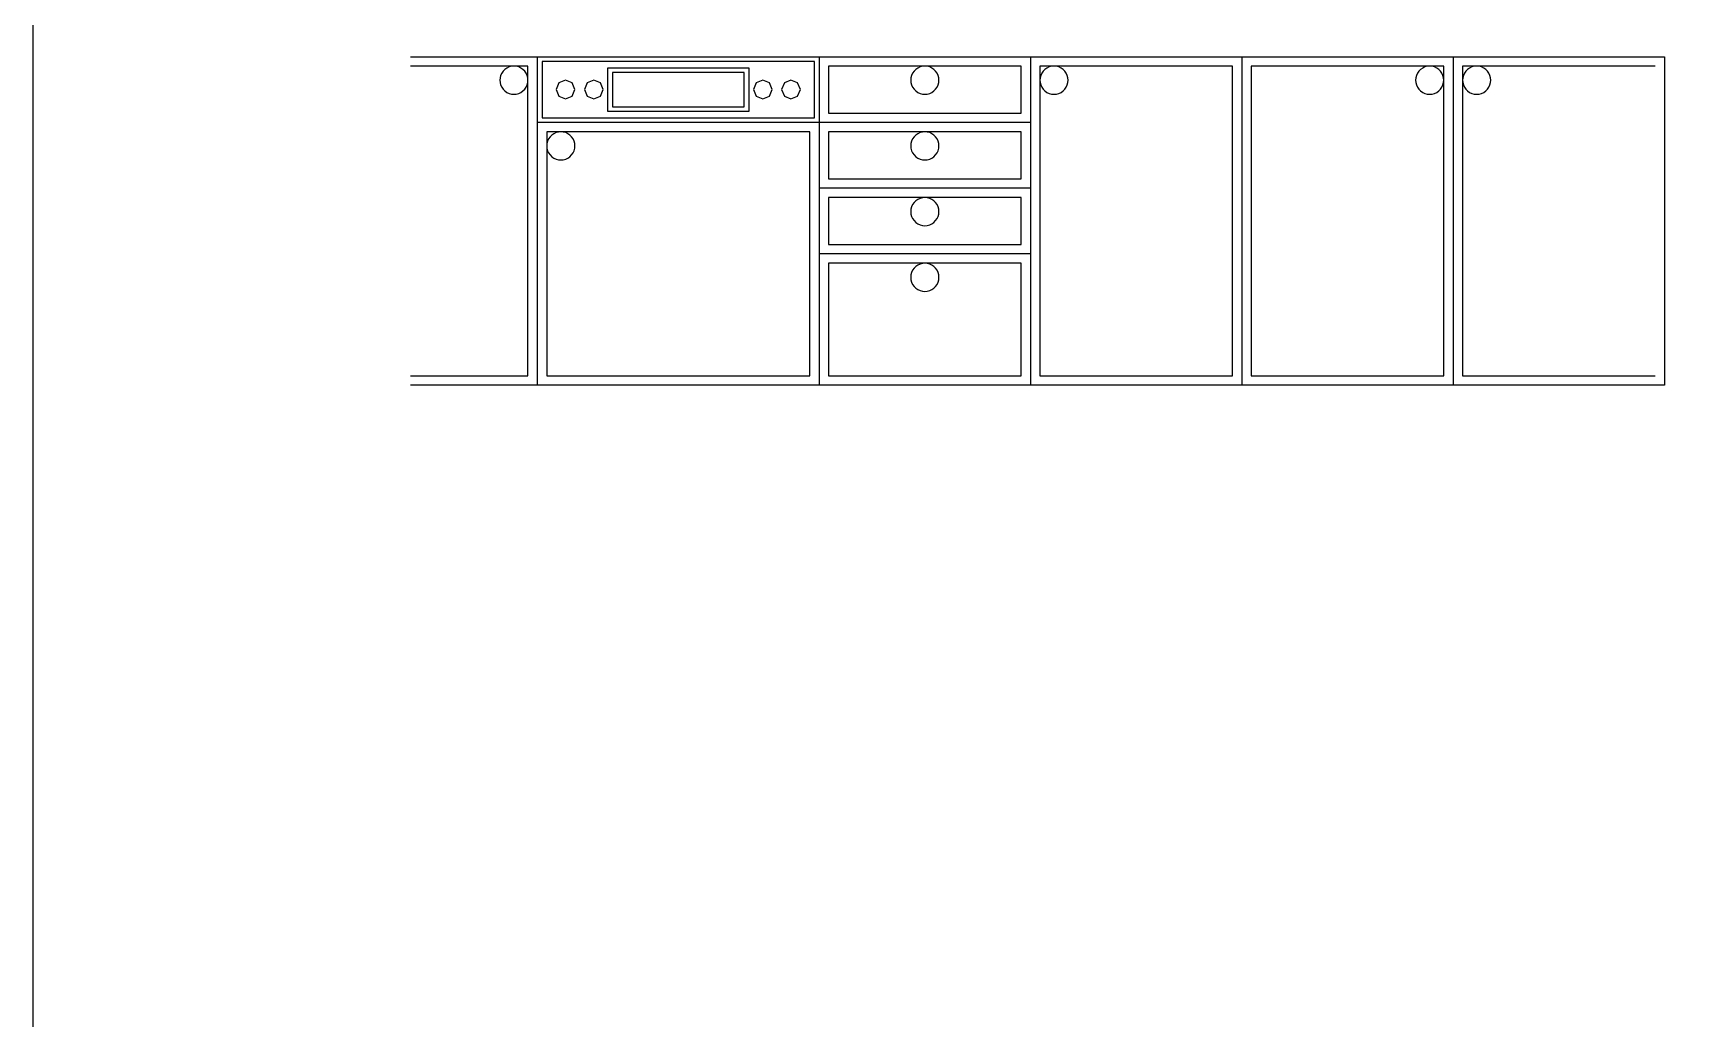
# Model space of a CAD drawing. Header units: millimetres. Extents: x 3103 to 179340, y -10977 to 70536.
# Drawn here: x 106492 to 110032, y 23034 to 25133 of the extents above; entities that cross this region are included whole.
import ezdxf

# ---------------------------------------------------------------- set-up
doc = ezdxf.new("R2010")
doc.units = ezdxf.units.MM
doc.header["$LTSCALE"] = 0.5
doc.set_wipeout_variables(frame=1)
doc.layers.add('MEBEL', color=1, linetype='Continuous')

msp = doc.modelspace()

# ---------------------------------------------------------------- linework, layer by layer
at = {"layer": 'MEBEL'}
for p, q in [((108615.3, 24943.4), (108165.3, 24943.4)), ((108615.3, 24943.4), (108615.3, 24803.4)), ((108615.3, 24803.4), (108165.3, 24803.4)), ((108615.3, 24803.4), (108615.3, 24663.4)), ((108615.3, 24663.4), (108165.3, 24663.4))]:
    msp.add_line(p, q, dxfattribs=at)

# ---------------------------------------------------------------- wipeouts: each hides what was drawn before it
for points in [[(109965.3, 25133.4), (107295.3, 25133.4), (107295.3, 25083.4), (109965.3, 25083.4)], [(107515.3, 25063.4), (107520.5, 25062.9), (107525.6, 25061.6), (107530.3, 25059.3), (107534.6, 25056.3), (107538.3, 25052.6), (107541.3, 25048.4), (107543.5, 25043.6), (107544.9, 25038.6), (107545.3, 25033.4), (107545.3, 25063.4)], [(108185.3, 25063.4), (108185.3, 24963.4), (108595.3, 24963.4), (108595.3, 25063.4), (108390.3, 25063.4), (108395.5, 25062.9), (108400.6, 25061.6), (108405.3, 25059.3), (108409.6, 25056.3), (108413.3, 25052.6), (108416.3, 25048.4), (108418.5, 25043.6), (108419.9, 25038.6), (108420.3, 25033.4), (108419.9, 25028.2), (108418.5, 25023.1), (108416.3, 25018.4), (108413.3, 25014.1), (108409.6, 25010.4), (108405.3, 25007.4), (108400.6, 25005.2), (108395.5, 25003.8), (108390.3, 25003.4), (108385.1, 25003.8), (108380.1, 25005.2), (108375.3, 25007.4), (108371, 25010.4), (108367.3, 25014.1), (108364.3, 25018.4), (108362.1, 25023.1), (108360.8, 25028.2), (108360.3, 25033.4), (108360.8, 25038.6), (108362.1, 25043.6), (108364.3, 25048.4), (108367.3, 25052.6), (108371, 25056.3), (108375.3, 25059.3), (108380.1, 25061.6), (108385.1, 25062.9), (108390.3, 25063.4)], [(108635.3, 25033.4), (108635.3, 24403.4), (109045.3, 24403.4), (109045.3, 25063.4), (108665.3, 25063.4), (108670.5, 25062.9), (108675.6, 25061.6), (108680.3, 25059.3), (108684.6, 25056.3), (108688.3, 25052.6), (108691.3, 25048.4), (108693.5, 25043.6), (108694.9, 25038.6), (108695.3, 25033.4), (108694.9, 25028.2), (108693.5, 25023.1), (108691.3, 25018.4), (108688.3, 25014.1), (108684.6, 25010.4), (108680.3, 25007.4), (108675.6, 25005.2), (108670.5, 25003.8), (108665.3, 25003.4), (108660.1, 25003.8), (108655.1, 25005.2), (108650.3, 25007.4), (108646, 25010.4), (108642.3, 25014.1), (108639.3, 25018.4), (108637.1, 25023.1), (108635.8, 25028.2)], [(109465.3, 25063.4), (109470.5, 25062.9), (109475.6, 25061.6), (109480.3, 25059.3), (109484.6, 25056.3), (109488.3, 25052.6), (109491.3, 25048.4), (109493.5, 25043.6), (109494.9, 25038.6), (109495.3, 25033.4), (109495.3, 25063.4)], [(109535.3, 25063.4), (109535.3, 25033.4), (109535.8, 25038.6), (109537.1, 25043.6), (109539.3, 25048.4), (109542.3, 25052.6), (109546, 25056.3), (109550.3, 25059.3), (109555.1, 25061.6), (109560.1, 25062.9), (109565.3, 25063.4)], [(107611.2, 25027.5), (107605.3, 25013.4), (107611.2, 24999.2), (107625.3, 24993.4), (107639.5, 24999.2), (107645.3, 25013.4), (107639.5, 25027.5), (107625.3, 25033.4)], [(107671.2, 25027.5), (107665.3, 25013.4), (107671.2, 24999.2), (107685.3, 24993.4), (107699.5, 24999.2), (107705.3, 25013.4), (107699.5, 25027.5), (107685.3, 25033.4)], [(108005.3, 25050), (107725.3, 25050), (107725.3, 24976.7), (108005.3, 24976.7)], [(108031.2, 25027.5), (108025.3, 25013.4), (108031.2, 24999.2), (108045.3, 24993.4), (108059.5, 24999.2), (108065.3, 25013.4), (108059.5, 25027.5), (108045.3, 25033.4)], [(108091.2, 25027.5), (108085.3, 25013.4), (108091.2, 24999.2), (108105.3, 24993.4), (108119.5, 24999.2), (108125.3, 25013.4), (108119.5, 25027.5), (108105.3, 25033.4)], [(107585.3, 24893.4), (107585.3, 24403.4), (108145.3, 24403.4), (108145.3, 24923.4), (107615.3, 24923.4), (107620.5, 24922.9), (107625.6, 24921.6), (107630.3, 24919.3), (107634.6, 24916.3), (107638.3, 24912.6), (107641.3, 24908.4), (107643.5, 24903.6), (107644.9, 24898.6), (107645.3, 24893.4), (107644.9, 24888.2), (107643.5, 24883.1), (107641.3, 24878.4), (107638.3, 24874.1), (107634.6, 24870.4), (107630.3, 24867.4), (107625.6, 24865.2), (107620.5, 24863.8), (107615.3, 24863.4), (107610.1, 24863.8), (107605.1, 24865.2), (107600.3, 24867.4), (107596, 24870.4), (107592.3, 24874.1), (107589.3, 24878.4), (107587.1, 24883.1), (107585.8, 24888.2)], [(108185.3, 24923.4), (108185.3, 24823.4), (108595.3, 24823.4), (108595.3, 24923.4), (108390.3, 24923.4), (108395.5, 24922.9), (108400.6, 24921.6), (108405.3, 24919.3), (108409.6, 24916.3), (108413.3, 24912.6), (108416.3, 24908.4), (108418.5, 24903.6), (108419.9, 24898.6), (108420.3, 24893.4), (108419.9, 24888.2), (108418.5, 24883.1), (108416.3, 24878.4), (108413.3, 24874.1), (108409.6, 24870.4), (108405.3, 24867.4), (108400.6, 24865.2), (108395.5, 24863.8), (108390.3, 24863.4), (108385.1, 24863.8), (108380.1, 24865.2), (108375.3, 24867.4), (108371, 24870.4), (108367.3, 24874.1), (108364.3, 24878.4), (108362.1, 24883.1), (108360.8, 24888.2), (108360.3, 24893.4), (108360.8, 24898.6), (108362.1, 24903.6), (108364.3, 24908.4), (108367.3, 24912.6), (108371, 24916.3), (108375.3, 24919.3), (108380.1, 24921.6), (108385.1, 24922.9), (108390.3, 24923.4)], [(108185.3, 24783.4), (108185.3, 24683.4), (108595.3, 24683.4), (108595.3, 24783.4), (108390.3, 24783.4), (108395.5, 24782.9), (108400.6, 24781.6), (108405.3, 24779.3), (108409.6, 24776.3), (108413.3, 24772.6), (108416.3, 24768.4), (108418.5, 24763.6), (108419.9, 24758.6), (108420.3, 24753.4), (108419.9, 24748.2), (108418.5, 24743.1), (108416.3, 24738.4), (108413.3, 24734.1), (108409.6, 24730.4), (108405.3, 24727.4), (108400.6, 24725.2), (108395.5, 24723.8), (108390.3, 24723.4), (108385.1, 24723.8), (108380.1, 24725.2), (108375.3, 24727.4), (108371, 24730.4), (108367.3, 24734.1), (108364.3, 24738.4), (108362.1, 24743.1), (108360.8, 24748.2), (108360.3, 24753.4), (108360.8, 24758.6), (108362.1, 24763.6), (108364.3, 24768.4), (108367.3, 24772.6), (108371, 24776.3), (108375.3, 24779.3), (108380.1, 24781.6), (108385.1, 24782.9), (108390.3, 24783.4)], [(108185.3, 24643.4), (108185.3, 24403.4), (108595.3, 24403.4), (108595.3, 24643.4), (108390.3, 24643.4), (108395.5, 24642.9), (108400.6, 24641.6), (108405.3, 24639.3), (108409.6, 24636.3), (108413.3, 24632.6), (108416.3, 24628.4), (108418.5, 24623.6), (108419.9, 24618.6), (108420.3, 24613.4), (108419.9, 24608.2), (108418.5, 24603.1), (108416.3, 24598.4), (108413.3, 24594.1), (108409.6, 24590.4), (108405.3, 24587.4), (108400.6, 24585.2), (108395.5, 24583.8), (108390.3, 24583.4), (108385.1, 24583.8), (108380.1, 24585.2), (108375.3, 24587.4), (108371, 24590.4), (108367.3, 24594.1), (108364.3, 24598.4), (108362.1, 24603.1), (108360.8, 24608.2), (108360.3, 24613.4), (108360.8, 24618.6), (108362.1, 24623.6), (108364.3, 24628.4), (108367.3, 24632.6), (108371, 24636.3), (108375.3, 24639.3), (108380.1, 24641.6), (108385.1, 24642.9), (108390.3, 24643.4)], [(107295.3, 24283.4), (109965.3, 24283.4), (109965.3, 24383.4), (107295.3, 24383.4)]]:
    msp.add_wipeout(points).dxf.layer = 'MEBEL'

# ---------------------------------------------------------------- next in the draw order: linework, layer by layer
for p, q in [((108155.3, 24953.4), (108155.3, 25073.4)), ((108165.3, 25083.4), (108165.3, 24943.4)), ((108185.3, 25063.4), (108185.3, 24963.4)), ((108595.3, 24963.4), (108595.3, 25063.4)), ((108615.3, 25083.4), (108615.3, 24943.4)), ((109045.3, 24403.4), (109045.3, 25063.4)), ((109065.3, 25083.4), (109065.3, 24383.4)), ((109515.3, 25083.4), (109515.3, 24383.4)), ((109965.3, 25083.4), (109965.3, 24383.4)), ((107611.2, 25027.5), (107605.3, 25013.4)), ((107625.3, 25033.4), (107611.2, 25027.5)), ((107639.5, 25027.5), (107625.3, 25033.4)), ((107645.3, 25013.4), (107639.5, 25027.5)), ((107671.2, 25027.5), (107665.3, 25013.4)), ((107685.3, 25033.4), (107671.2, 25027.5)), ((107699.5, 25027.5), (107685.3, 25033.4)), ((107705.3, 25013.4), (107699.5, 25027.5)), ((107715.3, 24966.7), (107715.3, 25060)), ((107715.3, 25060), (108015.3, 25060)), ((108005.3, 25050), (107725.3, 25050)), ((107725.3, 25050), (107725.3, 24976.7)), ((108005.3, 24976.7), (108005.3, 25050)), ((108015.3, 25060), (108015.3, 24966.7)), ((108031.2, 25027.5), (108025.3, 25013.4)), ((108045.3, 25033.4), (108031.2, 25027.5)), ((108059.5, 25027.5), (108045.3, 25033.4)), ((108065.3, 25013.4), (108059.5, 25027.5)), ((108091.2, 25027.5), (108085.3, 25013.4)), ((108105.3, 25033.4), (108091.2, 25027.5)), ((108119.5, 25027.5), (108105.3, 25033.4)), ((108125.3, 25013.4), (108119.5, 25027.5)), ((107605.3, 25013.4), (107611.2, 24999.2)), ((107611.2, 24999.2), (107625.3, 24993.4)), ((107625.3, 24993.4), (107639.5, 24999.2)), ((107639.5, 24999.2), (107645.3, 25013.4)), ((107665.3, 25013.4), (107671.2, 24999.2)), ((107671.2, 24999.2), (107685.3, 24993.4)), ((107685.3, 24993.4), (107699.5, 24999.2)), ((107699.5, 24999.2), (107705.3, 25013.4)), ((108025.3, 25013.4), (108031.2, 24999.2)), ((108031.2, 24999.2), (108045.3, 24993.4)), ((108045.3, 24993.4), (108059.5, 24999.2)), ((108059.5, 24999.2), (108065.3, 25013.4)), ((108085.3, 25013.4), (108091.2, 24999.2)), ((108091.2, 24999.2), (108105.3, 24993.4)), ((108105.3, 24993.4), (108119.5, 24999.2)), ((108119.5, 24999.2), (108125.3, 25013.4)), ((108015.3, 24966.7), (107715.3, 24966.7)), ((107725.3, 24976.7), (108005.3, 24976.7)), ((108185.3, 24963.4), (108595.3, 24963.4)), ((108145.3, 24403.4), (108145.3, 24923.4)), ((108165.3, 24943.4), (108165.3, 24383.4)), ((108185.3, 24923.4), (108185.3, 24823.4)), ((108595.3, 24823.4), (108595.3, 24923.4)), ((108185.3, 24823.4), (108595.3, 24823.4)), ((108185.3, 24783.4), (108185.3, 24683.4)), ((108595.3, 24683.4), (108595.3, 24783.4)), ((108185.3, 24683.4), (108595.3, 24683.4)), ((108185.3, 24643.4), (108185.3, 24403.4)), ((108595.3, 24403.4), (108595.3, 24643.4)), ((108615.3, 24663.4), (108615.3, 24383.4)), ((107585.3, 24403.4), (108145.3, 24403.4)), ((108185.3, 24403.4), (108595.3, 24403.4)), ((108635.3, 24403.4), (109045.3, 24403.4)), ((108615.3, 24383.4), (108165.3, 24383.4)), ((109065.3, 24383.4), (108615.3, 24383.4)), ((109515.3, 24383.4), (109065.3, 24383.4)), ((109965.3, 24383.4), (109515.3, 24383.4))]:
    msp.add_line(p, q, dxfattribs=at)

# ---------------------------------------------------------------- next in the draw order: wipeouts: each hides what was drawn before it
for points in [[(107295.3, 25063.4), (107295.3, 24403.4), (107545.3, 24403.4), (107545.3, 25033.4), (107544.9, 25028.2), (107543.5, 25023.1), (107541.3, 25018.4), (107538.3, 25014.1), (107534.6, 25010.4), (107530.3, 25007.4), (107525.6, 25005.2), (107520.5, 25003.8), (107515.3, 25003.4), (107510.1, 25003.8), (107505.1, 25005.2), (107500.3, 25007.4), (107496, 25010.4), (107492.3, 25014.1), (107489.3, 25018.4), (107487.1, 25023.1), (107485.8, 25028.2), (107485.3, 25033.4), (107485.8, 25038.6), (107487.1, 25043.6), (107489.3, 25048.4), (107492.3, 25052.6), (107496, 25056.3), (107500.3, 25059.3), (107505.1, 25061.6), (107510.1, 25062.9), (107515.3, 25063.4)], [(108360.8, 25038.6), (108360.3, 25033.4), (108360.8, 25028.2), (108362.1, 25023.1), (108364.3, 25018.4), (108367.3, 25014.1), (108371, 25010.4), (108375.3, 25007.4), (108380.1, 25005.2), (108385.1, 25003.8), (108390.3, 25003.4), (108395.5, 25003.8), (108400.6, 25005.2), (108405.3, 25007.4), (108409.6, 25010.4), (108413.3, 25014.1), (108416.3, 25018.4), (108418.5, 25023.1), (108419.9, 25028.2), (108420.3, 25033.4), (108419.9, 25038.6), (108418.5, 25043.6), (108416.3, 25048.4), (108413.3, 25052.6), (108409.6, 25056.3), (108405.3, 25059.3), (108400.6, 25061.6), (108395.5, 25062.9), (108390.3, 25063.4), (108385.1, 25062.9), (108380.1, 25061.6), (108375.3, 25059.3), (108371, 25056.3), (108367.3, 25052.6), (108364.3, 25048.4), (108362.1, 25043.6)], [(108635.3, 25063.4), (108635.3, 25033.4), (108635.8, 25038.6), (108637.1, 25043.6), (108639.3, 25048.4), (108642.3, 25052.6), (108646, 25056.3), (108650.3, 25059.3), (108655.1, 25061.6), (108660.1, 25062.9), (108665.3, 25063.4)], [(109085.3, 25063.4), (109085.3, 24403.4), (109495.3, 24403.4), (109495.3, 25033.4), (109494.9, 25028.2), (109493.5, 25023.1), (109491.3, 25018.4), (109488.3, 25014.1), (109484.6, 25010.4), (109480.3, 25007.4), (109475.6, 25005.2), (109470.5, 25003.8), (109465.3, 25003.4), (109460.1, 25003.8), (109455.1, 25005.2), (109450.3, 25007.4), (109446, 25010.4), (109442.3, 25014.1), (109439.3, 25018.4), (109437.1, 25023.1), (109435.8, 25028.2), (109435.3, 25033.4), (109435.8, 25038.6), (109437.1, 25043.6), (109439.3, 25048.4), (109442.3, 25052.6), (109446, 25056.3), (109450.3, 25059.3), (109455.1, 25061.6), (109460.1, 25062.9), (109465.3, 25063.4)], [(109535.3, 25033.4), (109535.3, 24403.4), (109945.3, 24403.4), (109945.3, 25063.4), (109565.3, 25063.4), (109570.5, 25062.9), (109575.6, 25061.6), (109580.3, 25059.3), (109584.6, 25056.3), (109588.3, 25052.6), (109591.3, 25048.4), (109593.5, 25043.6), (109594.9, 25038.6), (109595.3, 25033.4), (109594.9, 25028.2), (109593.5, 25023.1), (109591.3, 25018.4), (109588.3, 25014.1), (109584.6, 25010.4), (109580.3, 25007.4), (109575.6, 25005.2), (109570.5, 25003.8), (109565.3, 25003.4), (109560.1, 25003.8), (109555.1, 25005.2), (109550.3, 25007.4), (109546, 25010.4), (109542.3, 25014.1), (109539.3, 25018.4), (109537.1, 25023.1), (109535.8, 25028.2)], [(107585.3, 24923.4), (107585.3, 24893.4), (107585.8, 24898.6), (107587.1, 24903.6), (107589.3, 24908.4), (107592.3, 24912.6), (107596, 24916.3), (107600.3, 24919.3), (107605.1, 24921.6), (107610.1, 24922.9), (107615.3, 24923.4)], [(108360.8, 24898.6), (108360.3, 24893.4), (108360.8, 24888.2), (108362.1, 24883.1), (108364.3, 24878.4), (108367.3, 24874.1), (108371, 24870.4), (108375.3, 24867.4), (108380.1, 24865.2), (108385.1, 24863.8), (108390.3, 24863.4), (108395.5, 24863.8), (108400.6, 24865.2), (108405.3, 24867.4), (108409.6, 24870.4), (108413.3, 24874.1), (108416.3, 24878.4), (108418.5, 24883.1), (108419.9, 24888.2), (108420.3, 24893.4), (108419.9, 24898.6), (108418.5, 24903.6), (108416.3, 24908.4), (108413.3, 24912.6), (108409.6, 24916.3), (108405.3, 24919.3), (108400.6, 24921.6), (108395.5, 24922.9), (108390.3, 24923.4), (108385.1, 24922.9), (108380.1, 24921.6), (108375.3, 24919.3), (108371, 24916.3), (108367.3, 24912.6), (108364.3, 24908.4), (108362.1, 24903.6)], [(108360.8, 24758.6), (108360.3, 24753.4), (108360.8, 24748.2), (108362.1, 24743.1), (108364.3, 24738.4), (108367.3, 24734.1), (108371, 24730.4), (108375.3, 24727.4), (108380.1, 24725.2), (108385.1, 24723.8), (108390.3, 24723.4), (108395.5, 24723.8), (108400.6, 24725.2), (108405.3, 24727.4), (108409.6, 24730.4), (108413.3, 24734.1), (108416.3, 24738.4), (108418.5, 24743.1), (108419.9, 24748.2), (108420.3, 24753.4), (108419.9, 24758.6), (108418.5, 24763.6), (108416.3, 24768.4), (108413.3, 24772.6), (108409.6, 24776.3), (108405.3, 24779.3), (108400.6, 24781.6), (108395.5, 24782.9), (108390.3, 24783.4), (108385.1, 24782.9), (108380.1, 24781.6), (108375.3, 24779.3), (108371, 24776.3), (108367.3, 24772.6), (108364.3, 24768.4), (108362.1, 24763.6)], [(108360.8, 24618.6), (108360.3, 24613.4), (108360.8, 24608.2), (108362.1, 24603.1), (108364.3, 24598.4), (108367.3, 24594.1), (108371, 24590.4), (108375.3, 24587.4), (108380.1, 24585.2), (108385.1, 24583.8), (108390.3, 24583.4), (108395.5, 24583.8), (108400.6, 24585.2), (108405.3, 24587.4), (108409.6, 24590.4), (108413.3, 24594.1), (108416.3, 24598.4), (108418.5, 24603.1), (108419.9, 24608.2), (108420.3, 24613.4), (108419.9, 24618.6), (108418.5, 24623.6), (108416.3, 24628.4), (108413.3, 24632.6), (108409.6, 24636.3), (108405.3, 24639.3), (108400.6, 24641.6), (108395.5, 24642.9), (108390.3, 24643.4), (108385.1, 24642.9), (108380.1, 24641.6), (108375.3, 24639.3), (108371, 24636.3), (108367.3, 24632.6), (108364.3, 24628.4), (108362.1, 24623.6)]]:
    msp.add_wipeout(points).dxf.layer = 'MEBEL'

# ---------------------------------------------------------------- next in the draw order: linework, layer by layer
for p, q in [((108595.3, 25063.4), (108185.3, 25063.4)), ((108385.1, 25062.9), (108380.1, 25061.6)), ((108390.3, 25063.4), (108385.1, 25062.9)), ((108395.5, 25062.9), (108390.3, 25063.4)), ((108400.6, 25061.6), (108395.5, 25062.9)), ((109085.3, 25063.4), (109085.3, 24403.4)), ((108360.8, 25038.6), (108360.3, 25033.4)), ((108360.3, 25033.4), (108360.8, 25028.2)), ((108362.1, 25043.6), (108360.8, 25038.6)), ((108360.8, 25028.2), (108362.1, 25023.1)), ((108364.3, 25048.4), (108362.1, 25043.6)), ((108367.3, 25052.6), (108364.3, 25048.4)), ((108371, 25056.3), (108367.3, 25052.6)), ((108375.3, 25059.3), (108371, 25056.3)), ((108380.1, 25061.6), (108375.3, 25059.3)), ((108405.3, 25059.3), (108400.6, 25061.6)), ((108409.6, 25056.3), (108405.3, 25059.3)), ((108413.3, 25052.6), (108409.6, 25056.3)), ((108416.3, 25048.4), (108413.3, 25052.6)), ((108418.5, 25043.6), (108416.3, 25048.4)), ((108419.9, 25038.6), (108418.5, 25043.6)), ((108418.5, 25023.1), (108419.9, 25028.2)), ((108420.3, 25033.4), (108419.9, 25038.6)), ((108419.9, 25028.2), (108420.3, 25033.4)), ((108362.1, 25023.1), (108364.3, 25018.4)), ((108364.3, 25018.4), (108367.3, 25014.1)), ((108367.3, 25014.1), (108371, 25010.4)), ((108371, 25010.4), (108375.3, 25007.4)), ((108375.3, 25007.4), (108380.1, 25005.2)), ((108380.1, 25005.2), (108385.1, 25003.8)), ((108385.1, 25003.8), (108390.3, 25003.4)), ((108390.3, 25003.4), (108395.5, 25003.8)), ((108395.5, 25003.8), (108400.6, 25005.2)), ((108400.6, 25005.2), (108405.3, 25007.4)), ((108405.3, 25007.4), (108409.6, 25010.4)), ((108409.6, 25010.4), (108413.3, 25014.1)), ((108413.3, 25014.1), (108416.3, 25018.4)), ((108416.3, 25018.4), (108418.5, 25023.1)), ((108595.3, 24923.4), (108185.3, 24923.4)), ((108380.1, 24921.6), (108375.3, 24919.3)), ((108385.1, 24922.9), (108380.1, 24921.6)), ((108390.3, 24923.4), (108385.1, 24922.9)), ((108395.5, 24922.9), (108390.3, 24923.4)), ((108400.6, 24921.6), (108395.5, 24922.9)), ((108405.3, 24919.3), (108400.6, 24921.6)), ((108360.8, 24898.6), (108360.3, 24893.4)), ((108360.3, 24893.4), (108360.8, 24888.2)), ((108362.1, 24903.6), (108360.8, 24898.6)), ((108360.8, 24888.2), (108362.1, 24883.1)), ((108364.3, 24908.4), (108362.1, 24903.6)), ((108367.3, 24912.6), (108364.3, 24908.4)), ((108371, 24916.3), (108367.3, 24912.6)), ((108375.3, 24919.3), (108371, 24916.3)), ((108409.6, 24916.3), (108405.3, 24919.3)), ((108413.3, 24912.6), (108409.6, 24916.3)), ((108416.3, 24908.4), (108413.3, 24912.6)), ((108418.5, 24903.6), (108416.3, 24908.4)), ((108419.9, 24898.6), (108418.5, 24903.6)), ((108418.5, 24883.1), (108419.9, 24888.2)), ((108420.3, 24893.4), (108419.9, 24898.6)), ((108419.9, 24888.2), (108420.3, 24893.4)), ((108362.1, 24883.1), (108364.3, 24878.4)), ((108364.3, 24878.4), (108367.3, 24874.1)), ((108367.3, 24874.1), (108371, 24870.4)), ((108371, 24870.4), (108375.3, 24867.4)), ((108375.3, 24867.4), (108380.1, 24865.2)), ((108380.1, 24865.2), (108385.1, 24863.8)), ((108385.1, 24863.8), (108390.3, 24863.4)), ((108390.3, 24863.4), (108395.5, 24863.8)), ((108395.5, 24863.8), (108400.6, 24865.2)), ((108400.6, 24865.2), (108405.3, 24867.4)), ((108405.3, 24867.4), (108409.6, 24870.4)), ((108409.6, 24870.4), (108413.3, 24874.1)), ((108413.3, 24874.1), (108416.3, 24878.4)), ((108416.3, 24878.4), (108418.5, 24883.1)), ((108595.3, 24783.4), (108185.3, 24783.4)), ((108375.3, 24779.3), (108371, 24776.3)), ((108380.1, 24781.6), (108375.3, 24779.3)), ((108385.1, 24782.9), (108380.1, 24781.6)), ((108390.3, 24783.4), (108385.1, 24782.9)), ((108395.5, 24782.9), (108390.3, 24783.4)), ((108400.6, 24781.6), (108395.5, 24782.9)), ((108405.3, 24779.3), (108400.6, 24781.6)), ((108409.6, 24776.3), (108405.3, 24779.3)), ((108360.8, 24758.6), (108360.3, 24753.4)), ((108360.3, 24753.4), (108360.8, 24748.2)), ((108362.1, 24763.6), (108360.8, 24758.6)), ((108360.8, 24748.2), (108362.1, 24743.1)), ((108364.3, 24768.4), (108362.1, 24763.6)), ((108367.3, 24772.6), (108364.3, 24768.4)), ((108371, 24776.3), (108367.3, 24772.6)), ((108413.3, 24772.6), (108409.6, 24776.3)), ((108416.3, 24768.4), (108413.3, 24772.6)), ((108418.5, 24763.6), (108416.3, 24768.4)), ((108419.9, 24758.6), (108418.5, 24763.6)), ((108418.5, 24743.1), (108419.9, 24748.2)), ((108420.3, 24753.4), (108419.9, 24758.6)), ((108419.9, 24748.2), (108420.3, 24753.4)), ((108362.1, 24743.1), (108364.3, 24738.4)), ((108364.3, 24738.4), (108367.3, 24734.1)), ((108367.3, 24734.1), (108371, 24730.4)), ((108371, 24730.4), (108375.3, 24727.4)), ((108375.3, 24727.4), (108380.1, 24725.2)), ((108380.1, 24725.2), (108385.1, 24723.8)), ((108385.1, 24723.8), (108390.3, 24723.4)), ((108390.3, 24723.4), (108395.5, 24723.8)), ((108395.5, 24723.8), (108400.6, 24725.2)), ((108400.6, 24725.2), (108405.3, 24727.4)), ((108405.3, 24727.4), (108409.6, 24730.4)), ((108409.6, 24730.4), (108413.3, 24734.1)), ((108413.3, 24734.1), (108416.3, 24738.4)), ((108416.3, 24738.4), (108418.5, 24743.1)), ((108595.3, 24643.4), (108185.3, 24643.4)), ((108375.3, 24639.3), (108371, 24636.3)), ((108380.1, 24641.6), (108375.3, 24639.3)), ((108385.1, 24642.9), (108380.1, 24641.6)), ((108390.3, 24643.4), (108385.1, 24642.9)), ((108395.5, 24642.9), (108390.3, 24643.4)), ((108400.6, 24641.6), (108395.5, 24642.9)), ((108405.3, 24639.3), (108400.6, 24641.6)), ((108409.6, 24636.3), (108405.3, 24639.3)), ((108360.8, 24618.6), (108360.3, 24613.4)), ((108360.3, 24613.4), (108360.8, 24608.2)), ((108362.1, 24623.6), (108360.8, 24618.6)), ((108360.8, 24608.2), (108362.1, 24603.1)), ((108364.3, 24628.4), (108362.1, 24623.6)), ((108362.1, 24603.1), (108364.3, 24598.4)), ((108367.3, 24632.6), (108364.3, 24628.4)), ((108371, 24636.3), (108367.3, 24632.6)), ((108413.3, 24632.6), (108409.6, 24636.3)), ((108416.3, 24628.4), (108413.3, 24632.6)), ((108418.5, 24623.6), (108416.3, 24628.4)), ((108416.3, 24598.4), (108418.5, 24603.1)), ((108419.9, 24618.6), (108418.5, 24623.6)), ((108418.5, 24603.1), (108419.9, 24608.2)), ((108420.3, 24613.4), (108419.9, 24618.6)), ((108419.9, 24608.2), (108420.3, 24613.4)), ((108364.3, 24598.4), (108367.3, 24594.1)), ((108367.3, 24594.1), (108371, 24590.4)), ((108371, 24590.4), (108375.3, 24587.4)), ((108375.3, 24587.4), (108380.1, 24585.2)), ((108380.1, 24585.2), (108385.1, 24583.8)), ((108385.1, 24583.8), (108390.3, 24583.4)), ((108390.3, 24583.4), (108395.5, 24583.8)), ((108395.5, 24583.8), (108400.6, 24585.2)), ((108400.6, 24585.2), (108405.3, 24587.4)), ((108405.3, 24587.4), (108409.6, 24590.4)), ((108409.6, 24590.4), (108413.3, 24594.1)), ((108413.3, 24594.1), (108416.3, 24598.4)), ((109085.3, 24403.4), (109495.3, 24403.4)), ((109535.3, 24403.4), (109945.3, 24403.4))]:
    msp.add_line(p, q, dxfattribs=at)

# ---------------------------------------------------------------- next in the draw order: wipeouts: each hides what was drawn before it
for points in [[(107545.3, 24403.4), (107295.3, 24403.4), (107295.3, 24383.4), (107565.3, 24383.4), (107565.3, 25083.4), (107295.3, 25083.4), (107295.3, 25063.4), (107545.3, 25063.4)], [(108635.8, 25038.6), (108635.3, 25033.4), (108635.8, 25028.2), (108637.1, 25023.1), (108639.3, 25018.4), (108642.3, 25014.1), (108646, 25010.4), (108650.3, 25007.4), (108655.1, 25005.2), (108660.1, 25003.8), (108665.3, 25003.4), (108670.5, 25003.8), (108675.6, 25005.2), (108680.3, 25007.4), (108684.6, 25010.4), (108688.3, 25014.1), (108691.3, 25018.4), (108693.5, 25023.1), (108694.9, 25028.2), (108695.3, 25033.4), (108694.9, 25038.6), (108693.5, 25043.6), (108691.3, 25048.4), (108688.3, 25052.6), (108684.6, 25056.3), (108680.3, 25059.3), (108675.6, 25061.6), (108670.5, 25062.9), (108665.3, 25063.4), (108660.1, 25062.9), (108655.1, 25061.6), (108650.3, 25059.3), (108646, 25056.3), (108642.3, 25052.6), (108639.3, 25048.4), (108637.1, 25043.6)], [(109435.8, 25038.6), (109435.3, 25033.4), (109435.8, 25028.2), (109437.1, 25023.1), (109439.3, 25018.4), (109442.3, 25014.1), (109446, 25010.4), (109450.3, 25007.4), (109455.1, 25005.2), (109460.1, 25003.8), (109465.3, 25003.4), (109470.5, 25003.8), (109475.6, 25005.2), (109480.3, 25007.4), (109484.6, 25010.4), (109488.3, 25014.1), (109491.3, 25018.4), (109493.5, 25023.1), (109494.9, 25028.2), (109495.3, 25033.4), (109494.9, 25038.6), (109493.5, 25043.6), (109491.3, 25048.4), (109488.3, 25052.6), (109484.6, 25056.3), (109480.3, 25059.3), (109475.6, 25061.6), (109470.5, 25062.9), (109465.3, 25063.4), (109460.1, 25062.9), (109455.1, 25061.6), (109450.3, 25059.3), (109446, 25056.3), (109442.3, 25052.6), (109439.3, 25048.4), (109437.1, 25043.6)], [(109535.8, 25038.6), (109535.3, 25033.4), (109535.8, 25028.2), (109537.1, 25023.1), (109539.3, 25018.4), (109542.3, 25014.1), (109546, 25010.4), (109550.3, 25007.4), (109555.1, 25005.2), (109560.1, 25003.8), (109565.3, 25003.4), (109570.5, 25003.8), (109575.6, 25005.2), (109580.3, 25007.4), (109584.6, 25010.4), (109588.3, 25014.1), (109591.3, 25018.4), (109593.5, 25023.1), (109594.9, 25028.2), (109595.3, 25033.4), (109594.9, 25038.6), (109593.5, 25043.6), (109591.3, 25048.4), (109588.3, 25052.6), (109584.6, 25056.3), (109580.3, 25059.3), (109575.6, 25061.6), (109570.5, 25062.9), (109565.3, 25063.4), (109560.1, 25062.9), (109555.1, 25061.6), (109550.3, 25059.3), (109546, 25056.3), (109542.3, 25052.6), (109539.3, 25048.4), (109537.1, 25043.6)], [(107585.8, 24898.6), (107585.3, 24893.4), (107585.8, 24888.2), (107587.1, 24883.1), (107589.3, 24878.4), (107592.3, 24874.1), (107596, 24870.4), (107600.3, 24867.4), (107605.1, 24865.2), (107610.1, 24863.8), (107615.3, 24863.4), (107620.5, 24863.8), (107625.6, 24865.2), (107630.3, 24867.4), (107634.6, 24870.4), (107638.3, 24874.1), (107641.3, 24878.4), (107643.5, 24883.1), (107644.9, 24888.2), (107645.3, 24893.4), (107644.9, 24898.6), (107643.5, 24903.6), (107641.3, 24908.4), (107638.3, 24912.6), (107634.6, 24916.3), (107630.3, 24919.3), (107625.6, 24921.6), (107620.5, 24922.9), (107615.3, 24923.4), (107610.1, 24922.9), (107605.1, 24921.6), (107600.3, 24919.3), (107596, 24916.3), (107592.3, 24912.6), (107589.3, 24908.4), (107587.1, 24903.6)]]:
    msp.add_wipeout(points).dxf.layer = 'MEBEL'

# ---------------------------------------------------------------- next in the draw order: linework, layer by layer
for p, q in [((107295.3, 25083.4), (109965.3, 25083.4)), ((107565.3, 24943.4), (107565.3, 25083.4)), ((108155.3, 25073.4), (107575.3, 25073.4)), ((107575.3, 25073.4), (107575.3, 24953.4)), ((109045.3, 25063.4), (108635.3, 25063.4)), ((108635.3, 25063.4), (108635.3, 24403.4)), ((108660.1, 25062.9), (108655.1, 25061.6)), ((108665.3, 25063.4), (108660.1, 25062.9)), ((108670.5, 25062.9), (108665.3, 25063.4)), ((108675.6, 25061.6), (108670.5, 25062.9)), ((109495.3, 25063.4), (109085.3, 25063.4)), ((109460.1, 25062.9), (109455.1, 25061.6)), ((109465.3, 25063.4), (109460.1, 25062.9)), ((109470.5, 25062.9), (109465.3, 25063.4)), ((109475.6, 25061.6), (109470.5, 25062.9)), ((109495.3, 24403.4), (109495.3, 25063.4)), ((109945.3, 25063.4), (109535.3, 25063.4)), ((109535.3, 25063.4), (109535.3, 24403.4)), ((109560.1, 25062.9), (109555.1, 25061.6)), ((109565.3, 25063.4), (109560.1, 25062.9)), ((109570.5, 25062.9), (109565.3, 25063.4)), ((109575.6, 25061.6), (109570.5, 25062.9)), ((108635.8, 25038.6), (108635.3, 25033.4)), ((108635.3, 25033.4), (108635.8, 25028.2)), ((108637.1, 25043.6), (108635.8, 25038.6)), ((108635.8, 25028.2), (108637.1, 25023.1)), ((108639.3, 25048.4), (108637.1, 25043.6)), ((108642.3, 25052.6), (108639.3, 25048.4)), ((108646, 25056.3), (108642.3, 25052.6)), ((108650.3, 25059.3), (108646, 25056.3)), ((108655.1, 25061.6), (108650.3, 25059.3)), ((108680.3, 25059.3), (108675.6, 25061.6)), ((108684.6, 25056.3), (108680.3, 25059.3)), ((108688.3, 25052.6), (108684.6, 25056.3)), ((108691.3, 25048.4), (108688.3, 25052.6)), ((108693.5, 25043.6), (108691.3, 25048.4)), ((108694.9, 25038.6), (108693.5, 25043.6)), ((108693.5, 25023.1), (108694.9, 25028.2)), ((108695.3, 25033.4), (108694.9, 25038.6)), ((108694.9, 25028.2), (108695.3, 25033.4)), ((109435.8, 25038.6), (109435.3, 25033.4)), ((109435.3, 25033.4), (109435.8, 25028.2)), ((109437.1, 25043.6), (109435.8, 25038.6)), ((109435.8, 25028.2), (109437.1, 25023.1)), ((109439.3, 25048.4), (109437.1, 25043.6)), ((109442.3, 25052.6), (109439.3, 25048.4)), ((109446, 25056.3), (109442.3, 25052.6)), ((109450.3, 25059.3), (109446, 25056.3)), ((109455.1, 25061.6), (109450.3, 25059.3)), ((109480.3, 25059.3), (109475.6, 25061.6)), ((109484.6, 25056.3), (109480.3, 25059.3)), ((109488.3, 25052.6), (109484.6, 25056.3)), ((109491.3, 25048.4), (109488.3, 25052.6)), ((109493.5, 25043.6), (109491.3, 25048.4)), ((109494.9, 25038.6), (109493.5, 25043.6)), ((109493.5, 25023.1), (109494.9, 25028.2)), ((109495.3, 25033.4), (109494.9, 25038.6)), ((109494.9, 25028.2), (109495.3, 25033.4)), ((109535.8, 25038.6), (109535.3, 25033.4)), ((109535.3, 25033.4), (109535.8, 25028.2)), ((109537.1, 25043.6), (109535.8, 25038.6)), ((109535.8, 25028.2), (109537.1, 25023.1)), ((109539.3, 25048.4), (109537.1, 25043.6)), ((109542.3, 25052.6), (109539.3, 25048.4)), ((109546, 25056.3), (109542.3, 25052.6)), ((109550.3, 25059.3), (109546, 25056.3)), ((109555.1, 25061.6), (109550.3, 25059.3)), ((109580.3, 25059.3), (109575.6, 25061.6)), ((109584.6, 25056.3), (109580.3, 25059.3)), ((109588.3, 25052.6), (109584.6, 25056.3)), ((109591.3, 25048.4), (109588.3, 25052.6)), ((109593.5, 25043.6), (109591.3, 25048.4)), ((109594.9, 25038.6), (109593.5, 25043.6)), ((109593.5, 25023.1), (109594.9, 25028.2)), ((109595.3, 25033.4), (109594.9, 25038.6)), ((109594.9, 25028.2), (109595.3, 25033.4)), ((108637.1, 25023.1), (108639.3, 25018.4)), ((108639.3, 25018.4), (108642.3, 25014.1)), ((108642.3, 25014.1), (108646, 25010.4)), ((108646, 25010.4), (108650.3, 25007.4)), ((108650.3, 25007.4), (108655.1, 25005.2)), ((108655.1, 25005.2), (108660.1, 25003.8)), ((108660.1, 25003.8), (108665.3, 25003.4)), ((108665.3, 25003.4), (108670.5, 25003.8)), ((108670.5, 25003.8), (108675.6, 25005.2)), ((108675.6, 25005.2), (108680.3, 25007.4)), ((108680.3, 25007.4), (108684.6, 25010.4)), ((108684.6, 25010.4), (108688.3, 25014.1)), ((108688.3, 25014.1), (108691.3, 25018.4)), ((108691.3, 25018.4), (108693.5, 25023.1)), ((109437.1, 25023.1), (109439.3, 25018.4)), ((109439.3, 25018.4), (109442.3, 25014.1)), ((109442.3, 25014.1), (109446, 25010.4)), ((109446, 25010.4), (109450.3, 25007.4)), ((109450.3, 25007.4), (109455.1, 25005.2)), ((109455.1, 25005.2), (109460.1, 25003.8)), ((109460.1, 25003.8), (109465.3, 25003.4)), ((109465.3, 25003.4), (109470.5, 25003.8)), ((109470.5, 25003.8), (109475.6, 25005.2)), ((109475.6, 25005.2), (109480.3, 25007.4)), ((109480.3, 25007.4), (109484.6, 25010.4)), ((109484.6, 25010.4), (109488.3, 25014.1)), ((109488.3, 25014.1), (109491.3, 25018.4)), ((109491.3, 25018.4), (109493.5, 25023.1)), ((109537.1, 25023.1), (109539.3, 25018.4)), ((109539.3, 25018.4), (109542.3, 25014.1)), ((109542.3, 25014.1), (109546, 25010.4)), ((109546, 25010.4), (109550.3, 25007.4)), ((109550.3, 25007.4), (109555.1, 25005.2)), ((109555.1, 25005.2), (109560.1, 25003.8)), ((109560.1, 25003.8), (109565.3, 25003.4)), ((109565.3, 25003.4), (109570.5, 25003.8)), ((109570.5, 25003.8), (109575.6, 25005.2)), ((109575.6, 25005.2), (109580.3, 25007.4)), ((109580.3, 25007.4), (109584.6, 25010.4)), ((109584.6, 25010.4), (109588.3, 25014.1)), ((109588.3, 25014.1), (109591.3, 25018.4)), ((109591.3, 25018.4), (109593.5, 25023.1)), ((108165.3, 24943.4), (107565.3, 24943.4)), ((107565.3, 24383.4), (107565.3, 24943.4)), ((107575.3, 24953.4), (108155.3, 24953.4)), ((108145.3, 24923.4), (107585.3, 24923.4)), ((107585.3, 24923.4), (107585.3, 24403.4)), ((107605.1, 24921.6), (107600.3, 24919.3)), ((107610.1, 24922.9), (107605.1, 24921.6)), ((107615.3, 24923.4), (107610.1, 24922.9)), ((107620.5, 24922.9), (107615.3, 24923.4)), ((107625.6, 24921.6), (107620.5, 24922.9)), ((107630.3, 24919.3), (107625.6, 24921.6)), ((107585.8, 24898.6), (107585.3, 24893.4)), ((107585.3, 24893.4), (107585.8, 24888.2)), ((107587.1, 24903.6), (107585.8, 24898.6)), ((107585.8, 24888.2), (107587.1, 24883.1)), ((107589.3, 24908.4), (107587.1, 24903.6)), ((107592.3, 24912.6), (107589.3, 24908.4)), ((107596, 24916.3), (107592.3, 24912.6)), ((107600.3, 24919.3), (107596, 24916.3)), ((107634.6, 24916.3), (107630.3, 24919.3)), ((107638.3, 24912.6), (107634.6, 24916.3)), ((107641.3, 24908.4), (107638.3, 24912.6)), ((107643.5, 24903.6), (107641.3, 24908.4)), ((107644.9, 24898.6), (107643.5, 24903.6)), ((107643.5, 24883.1), (107644.9, 24888.2)), ((107645.3, 24893.4), (107644.9, 24898.6)), ((107644.9, 24888.2), (107645.3, 24893.4)), ((107587.1, 24883.1), (107589.3, 24878.4)), ((107589.3, 24878.4), (107592.3, 24874.1)), ((107592.3, 24874.1), (107596, 24870.4)), ((107596, 24870.4), (107600.3, 24867.4)), ((107600.3, 24867.4), (107605.1, 24865.2)), ((107605.1, 24865.2), (107610.1, 24863.8)), ((107610.1, 24863.8), (107615.3, 24863.4)), ((107615.3, 24863.4), (107620.5, 24863.8)), ((107620.5, 24863.8), (107625.6, 24865.2)), ((107625.6, 24865.2), (107630.3, 24867.4)), ((107630.3, 24867.4), (107634.6, 24870.4)), ((107634.6, 24870.4), (107638.3, 24874.1)), ((107638.3, 24874.1), (107641.3, 24878.4)), ((107641.3, 24878.4), (107643.5, 24883.1)), ((107295.3, 24403.4), (107545.3, 24403.4)), ((107565.3, 24383.4), (107295.3, 24383.4)), ((108165.3, 24383.4), (107565.3, 24383.4))]:
    msp.add_line(p, q, dxfattribs=at)

# ---------------------------------------------------------------- next in the draw order: wipeouts: each hides what was drawn before it
msp.add_wipeout([(107485.8, 25038.6), (107485.3, 25033.4), (107485.8, 25028.2), (107487.1, 25023.1), (107489.3, 25018.4), (107492.3, 25014.1), (107496, 25010.4), (107500.3, 25007.4), (107505.1, 25005.2), (107510.1, 25003.8), (107515.3, 25003.4), (107520.5, 25003.8), (107525.6, 25005.2), (107530.3, 25007.4), (107534.6, 25010.4), (107538.3, 25014.1), (107541.3, 25018.4), (107543.5, 25023.1), (107544.9, 25028.2), (107545.3, 25033.4), (107544.9, 25038.6), (107543.5, 25043.6), (107541.3, 25048.4), (107538.3, 25052.6), (107534.6, 25056.3), (107530.3, 25059.3), (107525.6, 25061.6), (107520.5, 25062.9), (107515.3, 25063.4), (107510.1, 25062.9), (107505.1, 25061.6), (107500.3, 25059.3), (107496, 25056.3), (107492.3, 25052.6), (107489.3, 25048.4), (107487.1, 25043.6)]).dxf.layer = 'MEBEL'

# ---------------------------------------------------------------- next in the draw order: linework, layer by layer
for p, q in [((107545.3, 25063.4), (107295.3, 25063.4)), ((107510.1, 25062.9), (107505.1, 25061.6)), ((107515.3, 25063.4), (107510.1, 25062.9)), ((107520.5, 25062.9), (107515.3, 25063.4)), ((107525.6, 25061.6), (107520.5, 25062.9)), ((107545.3, 24403.4), (107545.3, 25063.4)), ((107485.8, 25038.6), (107485.3, 25033.4)), ((107485.3, 25033.4), (107485.8, 25028.2)), ((107487.1, 25043.6), (107485.8, 25038.6)), ((107485.8, 25028.2), (107487.1, 25023.1)), ((107489.3, 25048.4), (107487.1, 25043.6)), ((107492.3, 25052.6), (107489.3, 25048.4)), ((107496, 25056.3), (107492.3, 25052.6)), ((107500.3, 25059.3), (107496, 25056.3)), ((107505.1, 25061.6), (107500.3, 25059.3)), ((107530.3, 25059.3), (107525.6, 25061.6)), ((107534.6, 25056.3), (107530.3, 25059.3)), ((107538.3, 25052.6), (107534.6, 25056.3)), ((107541.3, 25048.4), (107538.3, 25052.6)), ((107543.5, 25043.6), (107541.3, 25048.4)), ((107544.9, 25038.6), (107543.5, 25043.6)), ((107543.5, 25023.1), (107544.9, 25028.2)), ((107545.3, 25033.4), (107544.9, 25038.6)), ((107544.9, 25028.2), (107545.3, 25033.4)), ((107487.1, 25023.1), (107489.3, 25018.4)), ((107489.3, 25018.4), (107492.3, 25014.1)), ((107492.3, 25014.1), (107496, 25010.4)), ((107496, 25010.4), (107500.3, 25007.4)), ((107500.3, 25007.4), (107505.1, 25005.2)), ((107505.1, 25005.2), (107510.1, 25003.8)), ((107510.1, 25003.8), (107515.3, 25003.4)), ((107515.3, 25003.4), (107520.5, 25003.8)), ((107520.5, 25003.8), (107525.6, 25005.2)), ((107525.6, 25005.2), (107530.3, 25007.4)), ((107530.3, 25007.4), (107534.6, 25010.4)), ((107534.6, 25010.4), (107538.3, 25014.1)), ((107538.3, 25014.1), (107541.3, 25018.4)), ((107541.3, 25018.4), (107543.5, 25023.1))]:
    msp.add_line(p, q, dxfattribs=at)
msp.add_lwpolyline([(106491.9, 27340.2), (130548.4, 27340.2), (130548.4, 13303.3), (106491.9, 13303.3)], close=True, dxfattribs=at)

doc.saveas('drawing.dxf')
